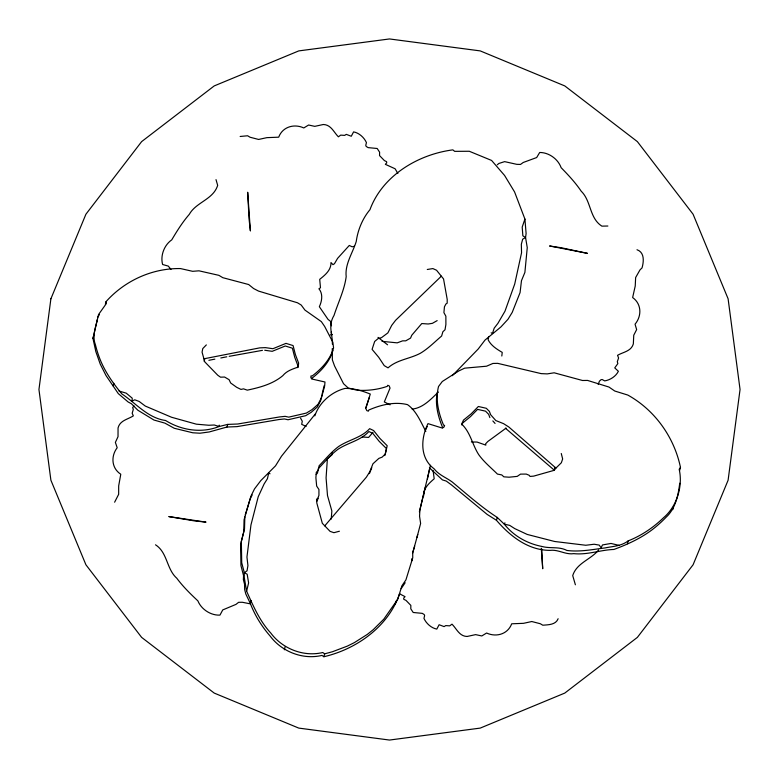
<?xml version="1.0" encoding="UTF-8"?>
<svg xmlns="http://www.w3.org/2000/svg" width="779" height="779" viewBox="0 0 779 779"><rect width="100%" height="100%" fill="white"/><g stroke="black" fill="none" stroke-linecap="round" stroke-linejoin="round"><path stroke-width="1.17" d="M332.38 344.133C332.614 333.587 327.725 325.826 334.055 315.359C338.164 302.495 344.425 290.08 346.188 276.623C344.746 264.208 352.663 253.019 356.256 241.451C357.756 230.185 362.556 218.451 369.947 209.707C382.401 175.733 417.953 154.398 452.872 149.87L454.644 151.35L469.289 151.262L491.598 160.445L504.578 175.45L514.578 191.946L524.919 219.074L526.107 233.515L525.562 237.517L527.256 247.625L524.89 272.407L521.472 280.674L520.07 292.583L512.212 312.408L507.976 319.283L500.926 326.937L484.996 340.092L478.218 349.002L452.297 375.682M219.201 425.159L219.094 426.512C201.625 433.513 181.351 430.339 165.586 420.504C147.815 418.041 135.994 403.288 121.904 393.95C113.685 384.086 106.032 373.336 100.919 361.437C98.631 356.013 96.8 350.394 95.408 344.669C92.039 336.187 95.593 327.706 97.375 319.273M331.241 519.057L331.854 510.956L327.501 495.571L326.08 477.897L327.384 458.831L332.107 454.732L332.331 452.881M324.191 385.615L322.146 394.018M297.724 367.649L297.899 365.663L294.705 357.23L292.378 348.194L285.289 345.993L272.212 351.319L264.733 350.248M423.649 496.057C423.124 488.472 429.015 483.311 434.195 478.773L433.056 470.37M437.214 392.713C434.838 404.554 438.275 417.106 442.774 427.973M488.686 336.616L488.112 339.761C491.004 345.555 496.807 349.226 502.241 352.39L501.812 356.022M427.408 479.124L429.482 469.279M430.485 465.306L419.384 511.803M321.912 395.089L320.724 400.445L317.326 406.95L311.22 412.325L305.68 415.694L288.016 419.764L284.432 418.956L278.765 419.569L237.02 426.629L227.03 427.019L209.191 431.965L199.969 433.212L192.764 432.783L174.272 428.275L164.885 423.124L153.93 420.027L137.844 410.212L131.369 403.697L128.184 402.013L118.301 393.629L106.022 375.566L100.218 364.056L95.836 351.611L92.964 338.427L98.563 314.502L106.236 303.703L106.071 301.609C124.806 280.635 152.382 268.073 180.504 268.57L192.627 271.316L198.986 270.819L218.88 275.338L222.823 277.694L248.657 284.53L253.623 288.542L258.55 291.093L297.49 302.778L301.2 305.037L304.959 310.1L321.347 321.62L324.639 326.42L332.876 342.293L333.568 347.96C330.277 359.606 321.425 368.973 312.048 376.072L311.084 375.848L310.772 377.279L311.921 379.032L324.979 382.002L324.648 385.994L321.425 397.826L318.027 404.33L311.921 409.705L306.381 413.074L288.717 417.145L285.133 416.337L279.466 416.95L237.722 424.01L227.731 424.399L219.094 426.512L214.283 425.003L208.821 425.256L196.366 424.175L171.565 417.262L145.274 406.054L139.149 401.438L134.748 399.812L132.07 401.078L132.245 398.196L126.227 393.161L119.002 391.009M384.845 455.618L386.433 448.597L379.11 441.265L372.859 433.426L368.886 431.547C360.541 440.641 348.096 442.589 337.989 449.288C330.462 454.829 324.707 462.083 318.338 468.637L317.472 473.077L316.177 474.528M425.246 487.479L419.881 510.05L419.56 516.311L420.621 523.43L416.979 537.374M414.681 546.196L412.704 552.613L412.743 557.793L405.937 579.849L401.906 585.808L397.767 599.246L383.804 619.159L373.238 629.675L367.318 634.398L354.328 642.636L347.317 646.122L332.448 651.741L324.658 653.844L322.759 652.52C303.664 657.125 282.514 648.839 270.829 633.093C259.699 621.087 253.243 605.935 246.622 591.212L248.608 582.916L247.177 574.201L244.324 572.76L241.724 562.759L241.344 541.483L244.509 529.009L244.84 516.915M417.748 534.501L412.588 553.353M92.964 338.427L93.665 335.817M105.369 304.229L106.071 301.609M113.15 385.926L113.851 383.307M204.108 361.252L204.809 358.632M227.03 427.019L227.731 424.399M399.627 593.569C388.663 626.238 356.84 649.121 323.889 656.726L321.99 655.402C302.885 660.008 281.745 651.721 270.06 635.966C261.686 626.365 254.869 615.361 250.322 603.443L251.091 600.57M284.335 649.803L285.104 646.921M323.889 656.726L324.658 653.844M395.333 603.939L396.102 601.057M679.716 483.214C678.295 495.162 675.49 508.648 666.201 517.12C661.731 521.803 656.901 526.137 651.741 530.051C640.338 538.562 627.153 544.589 613.91 549.458C600.366 549.877 587.59 555.125 573.743 553.635C565.515 554.93 558.261 549.253 549.993 550.373C528.045 550.325 510.099 536.118 496.466 520.294L497.236 517.422C481.188 507.022 466.816 494.129 452.093 481.899C445.978 477.439 438.996 475.083 434.098 468.792C419.599 458.052 420.777 438.217 427.983 423.63L442.034 427.983L444.088 426.95L444.595 425.422L443.543 425.091C438.519 413.182 435.257 399.413 438.519 386.52L442.287 381.496L458.85 370.921L464.625 368.165L486.544 366.208L492.903 363.452L497.674 363.345L541.152 373.618L547.238 373.891L554.171 372.8L582.517 380.493L587.561 380.425L608.983 387.056L614.748 391.019L627.806 395.06C654.837 410.046 674.186 437.146 680.476 467.41L679.707 470.282M555.184 467.419L554.414 470.292L505.415 428.197M627.416 543.752L628.186 540.879C641.39 535.67 653.357 527.587 663.523 517.733C676.863 506.525 683.076 486.174 679.181 469.309L680.476 467.41M672.735 509.651L673.504 506.778M245.249 514.88L250.108 499.125L252.172 494.947M314.823 415.869C319.137 402.694 331.494 391.759 345.107 388.409C353.773 388.312 362.352 390.824 370.288 394.067L365.828 408.537L366.851 410.64L368.389 411.146L368.72 410.066C380.658 404.856 394.544 401.37 407.553 404.661C416.492 410.961 420.728 421.994 425.85 431.371M365.624 408.206L369.519 396.939M524.919 219.074L522.203 227.078L522.855 235.823L525.562 237.517L522.699 239.153L521.336 244.226L521.55 252.795L514.705 284.072L504.967 311.23L497.927 323.324L494.188 328.173L492.445 333.539L491.169 332.769M598.204 384.437L599.402 381.233L601.028 379.685L602.225 379.539L604.689 380.902C610.181 380.025 615.936 376.345 618.37 371.271L614.748 367.892L617.854 363.589L617.299 361.719L618.584 357.98L617.543 355.312C623.21 351.981 631.126 351.407 633.337 343.919L633.755 335.204L636.638 329.595L635.06 324.191C641.857 316.06 641.73 303.995 632.636 297.549L635.236 286.01L635.635 277.558L640.007 269.865L642.042 267.898C643.844 261.549 644.681 252.396 636.998 249.738M332.867 350.569C329.575 362.225 320.724 371.593 311.347 378.691M369.421 473.603L371.787 467.643M316.965 501.209L318.163 498.268M114.62 502.212L118.651 494.334L118.681 485.872L120.784 474.236C111.407 468.189 110.754 456.143 117.191 447.73L115.38 442.404L118.019 436.668L118.057 427.944C119.937 420.358 127.814 419.443 133.336 415.869L132.177 413.25L133.297 409.452L132.664 407.612L133.988 405.908M558.124 618.73C555.826 624.894 548.28 624.768 542.778 625.206L540.344 623.745L531.784 621.525L523.517 623.327L511.696 623.794C507.83 634.252 496.204 637.495 486.602 633.025L481.792 635.956L475.618 634.622L467.088 636.472C459.289 636.277 456.679 628.78 451.995 624.164L449.697 625.858L445.744 625.595L444.088 626.608L439.122 624.729L436.795 629.091C431.274 628.059 426.23 623.453 423.951 618.37L424.633 615.644L424.185 614.524L422.267 613.355L413.191 612.479L410.796 608.818L410.845 605.4L405.995 600.385L403.795 599.314L403.668 598.145L405.041 596.646L399.734 593.88M461.811 424.945L462.736 422.968L470.399 416.697L477.585 409.374L485.541 411.166L488.647 414.311L489.864 417.593M425.801 429.492L427.213 426.512M504.938 522.826L504.295 524.17C513.702 536.001 527.149 543.576 541.98 546.469C550.149 548.815 559.049 546.254 566.898 550.451C579.722 552.145 592.546 549.477 605.04 547.929C613.005 546.274 621.291 546.167 628.186 540.879M97.862 317.121L99.488 314.414M401.136 588.681L405.168 582.731M315.281 413.99L281.472 456.241L275.523 465.832L260.829 480.575L254.49 488.939L250.887 496.242L244.07 519.788L243.739 531.882L240.575 544.365L240.954 565.632L243.554 575.632L243.369 579.693L244.538 584.114L244.664 589.596L245.852 594.095L250.322 603.443M598.593 549.974C591.134 559.449 576.577 562.944 572.721 575.623L575.389 584.786M324.775 525.854L366.383 477.176L369.801 471.714L372.956 463.778L378.857 458.403L382.168 457.117L385.352 453.914L387.202 445.724L379.879 438.392L373.628 430.553L369.655 428.674C361.31 437.769 348.865 439.716 338.758 446.416C331.231 451.947 325.476 459.211 319.108 465.764L318.241 470.204L316.293 472.376L315.894 477.741L316.663 486.096L318.932 489.485L318.932 495.395L317.735 498.326L316.537 499.281L316.829 503.049L322.331 523.322L330.092 531.375L333.909 532.69L339.401 531.239M372.985 432.326L368.613 437.428L362.235 436.98M206.347 344.902L202.774 348.573L202.073 352.157L204.76 361.855L217.789 375.264L220.525 377.182L224.576 377.036L229.084 379.685L230.662 382.986L236.699 387.319L240.984 389.412L243.515 388.857L247.294 390.152C259.806 387.465 272.65 384.164 282.806 375.673C286.838 370.746 292.563 369.08 298.25 367.006L298.6 363.043L295.407 354.62L293.079 345.574L285.99 343.373L272.913 348.71L265.435 347.629L259.728 347.872L203.913 358.807M441.342 276.185L395.605 320.296L391.72 325.359L387.874 332.896L381.525 337.638L378.117 338.592L374.67 341.455L372.089 349.362L378.721 357.298L384.242 365.633L388.03 367.854C397.173 359.655 409.696 358.934 420.348 353.276C428.323 348.525 434.701 341.903 441.625 336.031L442.881 331.737L445.013 329.78L445.89 324.512L445.87 316.196L443.913 312.642L444.439 306.809L445.89 304.024L447.175 303.197L447.214 299.448L443.543 278.921L436.542 270.235L432.871 268.58L427.272 269.485M438.411 392.071C430.748 399.238 423.231 407.865 412.149 409.121M497.265 164.788L498.872 163.463L504.626 161.633L516.808 164.34L520.518 164.437L523.215 162.49L536.673 157.543L539.691 152.48C548.825 152.411 558.046 159.004 561.133 167.68C568.427 175.139 575.457 182.685 581.212 191.215C591.319 200.982 589.304 218.237 601.894 226.144L607.863 226.017M506.126 428.09L487.8 441.508L485.599 443.826L485.853 445.13L477.089 442.063L471.392 441.975M437.165 320.617L432.384 323.343L428.158 323.996L421.78 323.548L411.77 335.233L410.552 338.096L405.732 340.842L402.646 340.842L397.202 342.857L382.031 341.338M330.247 334.98L332.331 334.425M354.426 246.242L352.176 246.816L349.284 245.453L337.599 258.355L334.444 263.74L332.954 264.656L330.997 262.542C331.202 270.138 325.086 275.045 319.711 279.34L320.481 287.792L318.923 288.775C323.188 293.907 321.97 301.103 319.341 306.702L328.037 319.39L330.491 321.308L331.513 325.836M208.879 360.307L214.858 359.138M220.827 357.97L226.796 356.801M229.182 356.334L262.445 350.346M240.156 136.471L247.615 135.77L250.049 137.231L258.609 139.451L266.876 137.649L278.697 137.182C282.563 126.724 294.189 123.481 303.791 127.951L308.601 125.02L314.774 126.354L323.304 124.504C331.104 124.698 333.714 132.196 338.398 136.812L340.696 135.118L344.649 135.38L346.304 134.368L351.271 136.247L353.598 131.885C359.119 132.917 364.163 137.523 366.442 142.606L365.76 145.332L366.208 146.452L368.126 147.62L377.202 148.497L379.597 152.158L379.548 155.576L384.398 160.591L386.598 161.662L386.725 162.83L385.352 164.33L395.109 168.78L397.865 173.483M356.918 390.211C367.016 390.912 377.776 389.695 387.299 386.316L387.728 385.284L389.208 385.917L390.045 388.098L384.31 401.954L390.123 404.827M169.014 516.604L206.026 522.134L194.292 520.888L168.975 516.623M250.322 603.852L242.298 602.264L238.598 602.323L235.979 604.387L222.755 609.918L219.96 615.118C210.836 615.576 201.333 609.392 197.876 600.862C190.261 593.734 182.909 586.49 176.784 578.222C166.472 569.137 167.592 552.506 155.508 544.803M619.062 545.378L610.999 543.45L602.508 544.94L601.086 547.783L599.236 545.105L594.143 544.239L585.789 545.261L554.609 541.483L527.208 534.433L514.763 528.62L509.7 525.377L504.295 524.17L497.236 517.422M355.818 389.928L348.184 387.971L343.529 383.706L334.561 365.974L332.36 359.879L332.263 348.573M306.118 426.395L301.707 424.36L302.281 421.205L300.567 418.177M270.031 473.788L268.687 473.126L267.431 478.696L264.139 483.915L258.219 496.739L250.955 524.949L246.953 557.024L247.926 565.603L247.031 570.832L244.324 572.76L244.148 576.82L246.622 591.212M496.466 520.294L487.167 514.432L451.323 484.781L446.26 481.071L442.414 479.883L429.404 467.838M378 337.395L387.582 344.805M555.943 468.082L508.833 427.009L503.536 423.64L495.834 420.563L490.643 414.72L489.416 411.439L486.31 408.293L478.355 406.492L471.178 413.824L463.505 420.085L461.655 424.049C470.506 432.364 472.259 444.643 478.725 454.663C484.051 462.093 491.091 467.789 497.43 474.08L501.754 474.917L503.857 476.836L509.076 477.206L517.207 476.388L520.518 474.119L526.263 474.08L529.116 475.248L530.041 476.436L533.703 476.115L553.46 470.526L561.347 462.755L562.652 458.958L561.269 453.505M492.834 420.933L495.064 423.435M171 269.466L168.293 266.106L162.616 264.5C160.192 255.697 164.174 245.083 171.75 239.854C177.067 230.876 182.539 222.142 189.287 214.371C196.104 202.082 213.3 199.56 217.672 185.353L216.007 179.628M331.309 331.971L331.64 335.437M541.278 548.26L542.71 568.738L541.697 548.922M411.955 558.601L411.974 560.676M50.898 298.776L38.95 389.5L50.898 480.224L85.914 564.775L141.622 637.378L214.225 693.086L298.776 728.102L389.5 740.05L480.224 728.102L564.775 693.086L637.378 637.378L693.086 564.775L728.102 480.224L740.05 389.5L728.102 298.776L693.086 214.225L637.378 141.622L564.775 85.914L480.224 50.898L389.5 38.95L298.776 50.898L214.225 85.914L141.622 141.622L85.914 214.225L50.898 298.776M561.221 247.741L549.565 245.979L587.473 253.35L561.221 247.741M250.38 230.769L249.056 219.045L247.683 192.238L250.38 230.769"/></g></svg>
